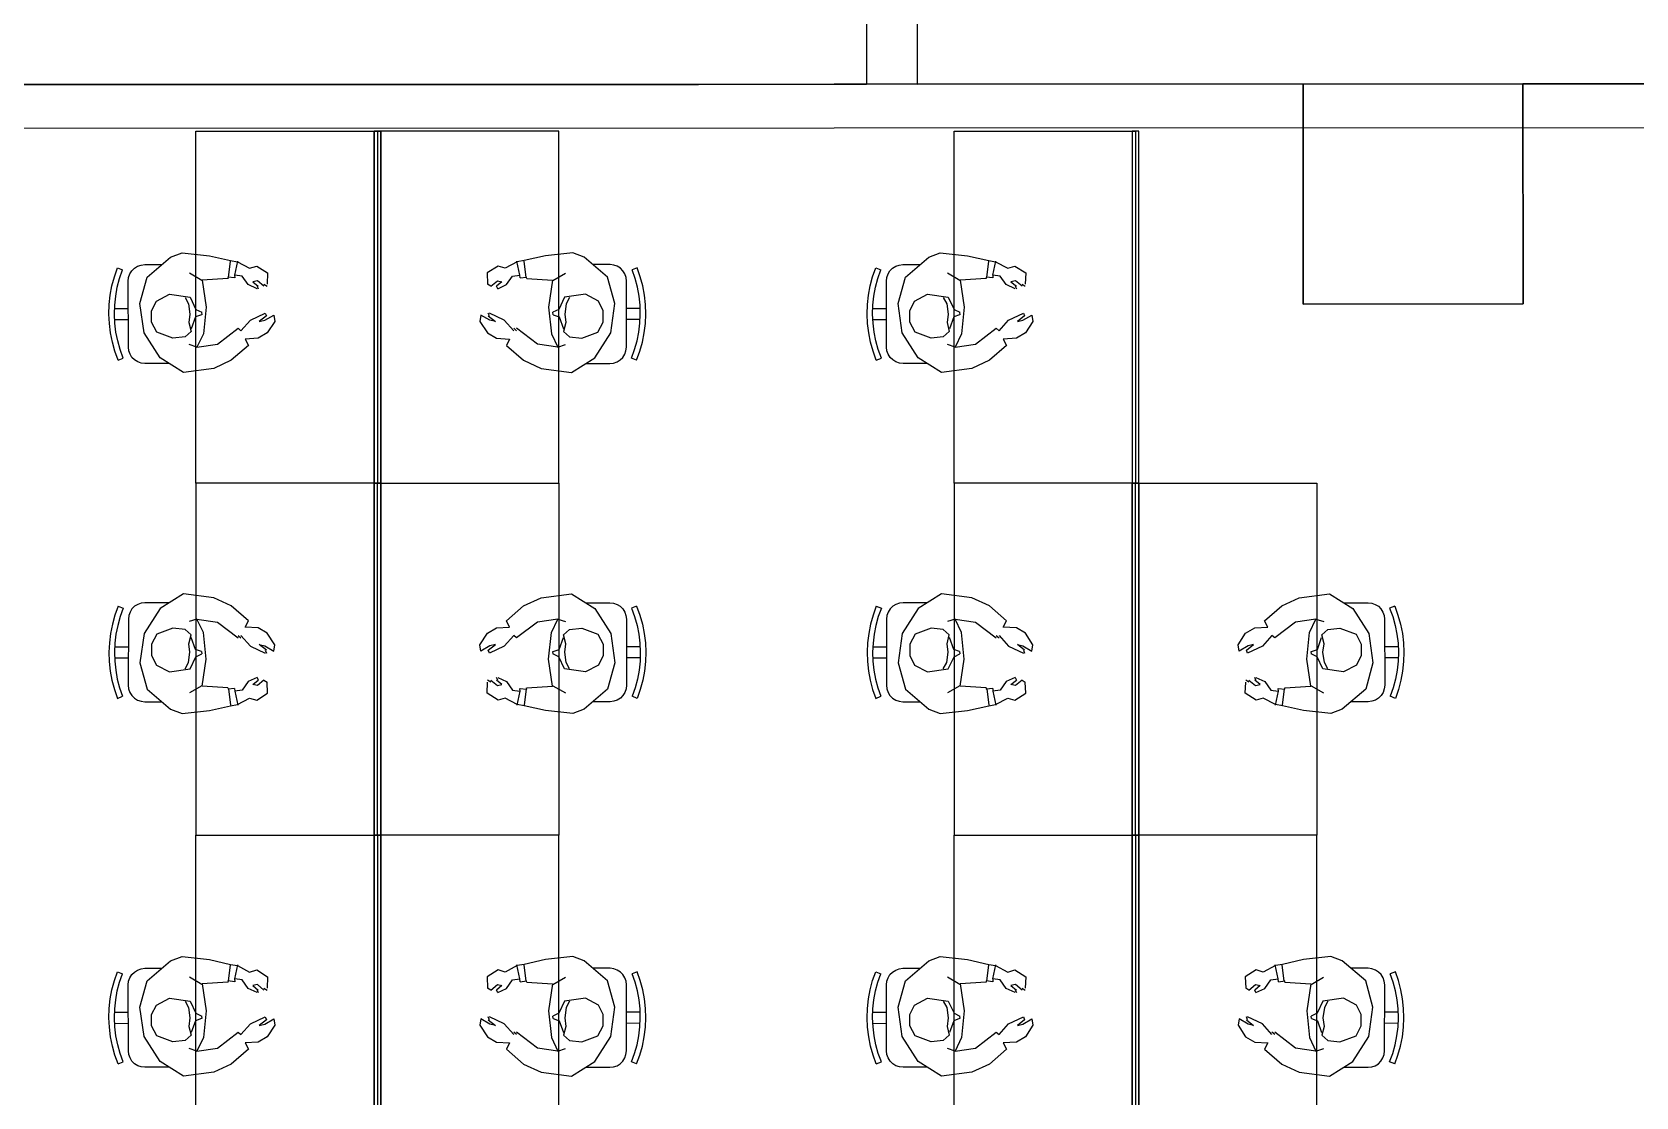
# Model space of a CAD drawing. Extents: x 0 to 23.4, y 0 to 16.5.
# Drawn here: x 2.102 to 4.016, y 11.863 to 13.134 of the extents above; entities that cross this region are included whole.
import ezdxf

# ---------------------------------------------------------------- set-up
doc = ezdxf.new("R2010")
doc.units = 0
doc.layers.get('0').update_dxf_attribs({"linetype": 'CONTINUOUS'})

msp = doc.modelspace()

# ---------------------------------------------------------------- linework, layer by layer
at = {"color": 0}
for points in [[(3.0981, 13.1897), (3.09814, 13.0716)], [(3.15842, 13.1897), (3.15847, 13.0717)], [(18.7535, 3.89535), (18.7494, 13.0786), (0.64551, 13.0708), (0.64947, 3.88758), (8.79889, 3.89106)], [(17.0065, 3.89464), (0.64947, 3.88758), (0.64551, 13.0708), (18.7494, 13.0786), (18.7535, 3.89535), (17.2431, 3.89469)], [(0.90799, 13.0707), (2.89735, 13.0715)], [(3.09814, 13.0716), (2.89735, 13.0715)], [(3.88157, 13.0719), (3.15847, 13.0717)], [(6.59267, 13.0733), (3.88157, 13.0722)], [(18.7013, 3.89535), (18.6972, 13.0263), (0.69781, 13.0186), (0.70171, 3.93983), (8.79883, 3.94336)], [(2.29758, 12.5959), (2.29758, 13.0158)], [(2.29758, 13.0158), (2.51411, 13.0158)], [(2.73062, 13.0158), (2.51411, 13.0158)], [(2.51411, 13.0158), (2.51411, 12.5959)], [(2.51411, 13.0158), (2.51411, 12.5959)], [(2.73062, 12.5959), (2.73062, 13.0158)], [(3.20258, 12.5959), (3.20258, 13.0158)], [(3.20258, 13.0158), (3.41911, 13.0158)], [(3.41911, 13.0158), (3.41911, 12.5959)], [(2.23942, 12.8416), (2.26731, 12.8656)], [(2.26731, 12.8656), (2.28093, 12.8709)], [(2.28093, 12.8709), (2.31364, 12.8673)], [(2.31364, 12.8673), (2.33886, 12.8614)], [(2.71463, 12.8673), (2.6894, 12.8614)], [(2.74729, 12.8709), (2.71463, 12.8673)], [(2.76096, 12.8656), (2.74729, 12.8709)], [(2.78885, 12.8416), (2.76096, 12.8656)], [(3.14438, 12.8416), (3.17231, 12.8656)], [(3.17231, 12.8656), (3.18593, 12.8709)], [(3.18593, 12.8709), (3.21858, 12.8673)], [(3.21858, 12.8673), (3.24388, 12.8614)], [(2.20469, 12.7426), (2.20085, 12.7532), (2.19781, 12.7641), (2.19558, 12.7751), (2.19422, 12.7863), (2.19374, 12.7976), (2.19407, 12.8089), (2.19526, 12.8201), (2.19732, 12.8312), (2.20025, 12.8421), (2.20394, 12.8528)], [(2.21078, 12.7451), (2.20708, 12.7552), (2.20421, 12.7656), (2.2021, 12.7762), (2.20079, 12.7869), (2.20031, 12.7976), (2.20063, 12.8084), (2.20176, 12.8191), (2.20372, 12.8298), (2.20649, 12.8402), (2.21001, 12.8503)], [(2.20394, 12.8528), (2.21001, 12.8503)], [(2.21674, 12.837), (2.21718, 12.8414), (2.21864, 12.8455), (2.22097, 12.8493), (2.22412, 12.8524), (2.22781, 12.8548), (2.23199, 12.8562), (2.23639, 12.8567)], [(2.23639, 12.8567), (2.25694, 12.8568)], [(2.30458, 12.8376), (2.28971, 12.8463)], [(2.33658, 12.8413), (2.33897, 12.8609)], [(2.33886, 12.8614), (2.34711, 12.8601)], [(2.34392, 12.844), (2.3475, 12.8608)], [(2.34711, 12.8601), (2.36165, 12.8523)], [(2.36165, 12.8523), (2.37011, 12.8548)], [(2.37011, 12.8548), (2.38314, 12.8467)], [(2.38314, 12.8467), (2.38249, 12.8333)], [(2.65815, 12.8548), (2.64513, 12.8467)], [(2.64513, 12.8467), (2.64572, 12.8333)], [(2.66661, 12.8523), (2.65815, 12.8548)], [(2.68115, 12.8601), (2.66661, 12.8523)], [(2.68431, 12.844), (2.68072, 12.8608)], [(2.6894, 12.8614), (2.68115, 12.8601)], [(2.69162, 12.8413), (2.68929, 12.8609)], [(2.72368, 12.8376), (2.7385, 12.8463)], [(2.79189, 12.8567), (2.77126, 12.8568)], [(2.81153, 12.837), (2.81104, 12.8414), (2.80957, 12.8455), (2.80724, 12.8493), (2.80414, 12.8524), (2.8004, 12.8548), (2.79628, 12.8562), (2.79189, 12.8567)], [(2.81743, 12.7451), (2.82113, 12.7552), (2.82406, 12.7656), (2.82617, 12.7762), (2.82747, 12.7869), (2.82796, 12.7976), (2.82764, 12.8084), (2.8265, 12.8191), (2.82449, 12.8298), (2.82172, 12.8402), (2.81819, 12.8503)], [(2.82428, 12.8528), (2.81819, 12.8503)], [(2.82351, 12.7426), (2.82736, 12.7532), (2.83046, 12.7641), (2.83263, 12.7751), (2.83399, 12.7863), (2.83453, 12.7976), (2.83415, 12.8089), (2.83296, 12.8202), (2.83089, 12.8312), (2.82801, 12.8421), (2.82428, 12.8528)], [(3.10969, 12.7426), (3.10585, 12.7532), (3.10281, 12.7641), (3.10058, 12.7751), (3.09924, 12.7863), (3.09868, 12.7976), (3.09907, 12.8089), (3.10026, 12.8201), (3.10232, 12.8312), (3.10525, 12.8421), (3.10894, 12.8528)], [(3.11578, 12.7451), (3.11208, 12.7552), (3.10915, 12.7656), (3.10704, 12.7762), (3.10574, 12.7869), (3.10525, 12.7976), (3.10562, 12.8084), (3.10678, 12.8191), (3.10872, 12.8298), (3.11149, 12.8402), (3.11501, 12.8503)], [(3.10894, 12.8528), (3.11501, 12.8503)], [(3.12169, 12.837), (3.12218, 12.8414), (3.12364, 12.8455), (3.12597, 12.8493), (3.12907, 12.8524), (3.13282, 12.8548), (3.13699, 12.8562), (3.14133, 12.8567)], [(3.14133, 12.8567), (3.16194, 12.8568)], [(3.20953, 12.8376), (3.19472, 12.8463)], [(3.2416, 12.8413), (3.24397, 12.8609)], [(3.24388, 12.8614), (3.25211, 12.8601)], [(3.24892, 12.844), (3.2525, 12.8608)], [(3.25211, 12.8601), (3.26665, 12.8523)], [(3.26665, 12.8523), (3.27507, 12.8548)], [(3.27507, 12.8548), (3.28814, 12.8467)], [(3.28814, 12.8467), (3.28749, 12.8333)], [(2.2169, 12.7583), (2.21674, 12.837)], [(2.23068, 12.8104), (2.23942, 12.8416)], [(2.33583, 12.84), (2.30496, 12.8382)], [(2.30496, 12.8382), (2.30974, 12.8058)], [(2.33583, 12.8416), (2.33599, 12.84)], [(2.34364, 12.8408), (2.33599, 12.8416)], [(2.34364, 12.844), (2.34392, 12.8408)], [(2.35271, 12.8428), (2.34392, 12.844)], [(2.35981, 12.8328), (2.35271, 12.8428)], [(2.3705, 12.8278), (2.35981, 12.8328)], [(2.37093, 12.8375), (2.3654, 12.8362)], [(2.3654, 12.8362), (2.3719, 12.8308)], [(2.3705, 12.8308), (2.3719, 12.8278)], [(2.37879, 12.8308), (2.37093, 12.8375)], [(2.37879, 12.8333), (2.38249, 12.8308)], [(2.64942, 12.8308), (2.64572, 12.8333)], [(2.64942, 12.8308), (2.65733, 12.8375)], [(2.66288, 12.8362), (2.65631, 12.8308)], [(2.65776, 12.8278), (2.65631, 12.8308)], [(2.65733, 12.8375), (2.66288, 12.8362)], [(2.65776, 12.8278), (2.66846, 12.8328)], [(2.66846, 12.8328), (2.67557, 12.8428)], [(2.67557, 12.8428), (2.68431, 12.844)], [(2.68463, 12.8408), (2.68431, 12.844)], [(2.68463, 12.8408), (2.69228, 12.8416)], [(2.69239, 12.84), (2.69228, 12.8416)], [(2.69239, 12.84), (2.72331, 12.8382)], [(2.72331, 12.8382), (2.71847, 12.8058)], [(2.79758, 12.8104), (2.78885, 12.8416)], [(2.81136, 12.7583), (2.81153, 12.837)], [(3.12185, 12.7583), (3.12169, 12.837)], [(3.13569, 12.8104), (3.14438, 12.8416)], [(3.24083, 12.84), (3.20996, 12.8382)], [(3.20996, 12.8382), (3.21474, 12.8058)], [(3.24083, 12.8416), (3.241, 12.84)], [(3.24864, 12.8408), (3.241, 12.8416)], [(3.24864, 12.844), (3.24892, 12.8408)], [(3.25771, 12.8428), (3.24892, 12.844)], [(3.26476, 12.8328), (3.25771, 12.8428)], [(3.2755, 12.8278), (3.26476, 12.8328)], [(3.27593, 12.8375), (3.27035, 12.8362)], [(3.27035, 12.8362), (3.27692, 12.8308)], [(3.2755, 12.8308), (3.27692, 12.8278)], [(3.28381, 12.8308), (3.27593, 12.8375)], [(3.28381, 12.8333), (3.28749, 12.8308)], [(2.23557, 12.7754), (2.23068, 12.8104)], [(2.24468, 12.8015), (2.25032, 12.8129)], [(2.25032, 12.8129), (2.26585, 12.8212)], [(2.26585, 12.8212), (2.29064, 12.8177)], [(2.28472, 12.8176), (2.28868, 12.81)], [(2.28868, 12.81), (2.29042, 12.7977)], [(2.29064, 12.8177), (2.29747, 12.803)], [(2.73757, 12.8177), (2.73079, 12.803)], [(2.76243, 12.8212), (2.73757, 12.8177)], [(2.73953, 12.81), (2.73779, 12.7977)], [(2.74354, 12.8176), (2.73953, 12.81)], [(2.77794, 12.8129), (2.76243, 12.8212)], [(2.78358, 12.8015), (2.77794, 12.8129)], [(2.79269, 12.7754), (2.79758, 12.8104)], [(3.14057, 12.7754), (3.13569, 12.8104)], [(3.14962, 12.8015), (3.15533, 12.8129)], [(3.15533, 12.8129), (3.17079, 12.8212)], [(3.17079, 12.8212), (3.19564, 12.8177)], [(3.18967, 12.8176), (3.19368, 12.81)], [(3.19368, 12.81), (3.19542, 12.7977)], [(3.19564, 12.8177), (3.20242, 12.803)], [(2.20025, 12.8042), (2.21679, 12.8043)], [(2.20031, 12.7911), (2.21679, 12.7911)], [(2.24468, 12.788), (2.24468, 12.8015)], [(2.29042, 12.7977), (2.28911, 12.7874)], [(2.2971, 12.7943), (2.29199, 12.7801)], [(2.3041, 12.7969), (2.2971, 12.7943)], [(2.29747, 12.803), (2.30447, 12.7998)], [(2.3041, 12.7998), (2.30447, 12.7969)], [(2.30974, 12.8058), (2.30643, 12.7742)], [(2.35129, 12.7777), (2.36268, 12.7904)], [(2.36268, 12.7904), (2.38037, 12.7988)], [(2.38167, 12.7954), (2.3731, 12.7886)], [(2.3731, 12.7886), (2.37972, 12.7902)], [(2.37972, 12.7902), (2.39051, 12.7963)], [(2.38037, 12.7988), (2.38167, 12.7954)], [(2.39171, 12.7888), (2.38271, 12.7751)], [(2.39051, 12.7963), (2.39171, 12.7888)], [(2.63775, 12.7963), (2.63656, 12.7888)], [(2.63656, 12.7888), (2.64551, 12.7751)], [(2.64854, 12.7902), (2.63775, 12.7963)], [(2.64785, 12.7954), (2.64654, 12.7988)], [(2.64654, 12.7954), (2.65511, 12.7886)], [(2.66558, 12.7904), (2.64785, 12.7988)], [(2.65511, 12.7886), (2.64854, 12.7902)], [(2.67697, 12.7777), (2.66558, 12.7904)], [(2.71847, 12.8058), (2.72179, 12.7742)], [(2.73079, 12.803), (2.72374, 12.7998)], [(2.72412, 12.7969), (2.72374, 12.7998)], [(2.72412, 12.7969), (2.73118, 12.7943)], [(2.73118, 12.7943), (2.73628, 12.7801)], [(2.73779, 12.7977), (2.7391, 12.7874)], [(2.78353, 12.788), (2.78358, 12.8015)], [(2.82796, 12.7911), (2.81142, 12.7911)], [(2.82796, 12.8042), (2.81147, 12.8043)], [(3.10525, 12.8042), (3.12181, 12.8043)], [(3.10531, 12.7911), (3.12181, 12.7911)], [(3.14968, 12.788), (3.14962, 12.8015)], [(3.19542, 12.7977), (3.19413, 12.7874)], [(3.2021, 12.7943), (3.197, 12.7801)], [(3.2091, 12.7969), (3.2021, 12.7943)], [(3.20242, 12.803), (3.20947, 12.7998)], [(3.2091, 12.7998), (3.20947, 12.7969)], [(3.21474, 12.8058), (3.21143, 12.7742)], [(3.25624, 12.7777), (3.26764, 12.7904)], [(3.26764, 12.7904), (3.28537, 12.7988)], [(3.28668, 12.7954), (3.2781, 12.7886)], [(3.2781, 12.7886), (3.28472, 12.7902)], [(3.28472, 12.7902), (3.29546, 12.7963)], [(3.28537, 12.7988), (3.28668, 12.7954)], [(3.29671, 12.7888), (3.28771, 12.7751)], [(3.29546, 12.7963), (3.29671, 12.7888)], [(2.25467, 12.7455), (2.23557, 12.7754)], [(2.25092, 12.7762), (2.24468, 12.788)], [(2.27007, 12.7689), (2.25092, 12.7762)], [(2.28461, 12.7706), (2.27007, 12.7689)], [(2.29183, 12.777), (2.28461, 12.7706)], [(2.28911, 12.7874), (2.29183, 12.777)], [(2.30643, 12.7742), (2.29872, 12.7581)], [(2.32314, 12.7617), (2.34793, 12.7807)], [(2.34793, 12.7807), (2.35129, 12.7777)], [(2.38271, 12.7751), (2.3719, 12.7687)], [(2.64551, 12.7751), (2.65631, 12.7687)], [(2.68028, 12.7777), (2.67697, 12.7807)], [(2.70514, 12.7617), (2.68028, 12.7807)], [(2.72179, 12.7742), (2.72949, 12.7581)], [(2.7391, 12.7874), (2.73643, 12.777)], [(2.73643, 12.777), (2.74365, 12.7706)], [(2.74365, 12.7706), (2.75819, 12.7689)], [(2.75819, 12.7689), (2.77735, 12.7762)], [(2.7736, 12.7455), (2.79269, 12.7754)], [(2.77735, 12.7762), (2.78353, 12.788)], [(3.15961, 12.7455), (3.14057, 12.7754)], [(3.15593, 12.7762), (3.14968, 12.788)], [(3.17507, 12.7689), (3.15593, 12.7762)], [(3.18961, 12.7706), (3.17507, 12.7689)], [(3.19678, 12.777), (3.18961, 12.7706)], [(3.19413, 12.7874), (3.19678, 12.777)], [(3.21143, 12.7742), (3.20372, 12.7581)], [(3.22814, 12.7617), (3.25293, 12.7807)], [(3.25293, 12.7807), (3.25624, 12.7777)], [(3.28771, 12.7751), (3.27692, 12.7687)], [(2.2366, 12.7386), (2.23221, 12.7391), (2.22808, 12.7406), (2.22433, 12.7429), (2.22119, 12.746), (2.21886, 12.7497), (2.21739, 12.7538), (2.2169, 12.7583)], [(2.29872, 12.7581), (2.2895, 12.7612)], [(2.29872, 12.7581), (2.32314, 12.7617)], [(2.36014, 12.7601), (2.33963, 12.7425)], [(2.3719, 12.7687), (2.35622, 12.7677)], [(2.35622, 12.7677), (2.36014, 12.7601)], [(2.65631, 12.7687), (2.67199, 12.7677)], [(2.67199, 12.7677), (2.66812, 12.7601)], [(2.66812, 12.7601), (2.68864, 12.7425)], [(2.72949, 12.7581), (2.70514, 12.7617)], [(2.72949, 12.7581), (2.73872, 12.7612)], [(2.79161, 12.7386), (2.79601, 12.7391), (2.80018, 12.7406), (2.80393, 12.7429), (2.80701, 12.746), (2.8094, 12.7497), (2.81087, 12.7538), (2.81136, 12.7583)], [(3.1416, 12.7386), (3.13721, 12.7391), (3.13303, 12.7406), (3.12935, 12.7429), (3.12619, 12.746), (3.12386, 12.7497), (3.1224, 12.7538), (3.12185, 12.7583)], [(3.20372, 12.7581), (3.1945, 12.7612)], [(3.20372, 12.7581), (3.22814, 12.7617)], [(3.26508, 12.7601), (3.24463, 12.7425)], [(3.27692, 12.7687), (3.26124, 12.7677)], [(3.26124, 12.7677), (3.26508, 12.7601)], [(2.20469, 12.7426), (2.21078, 12.7451)], [(2.26557, 12.7387), (2.2366, 12.7386)], [(2.28256, 12.7281), (2.25467, 12.7455)], [(2.31874, 12.7328), (2.28256, 12.7281)], [(2.33963, 12.7425), (2.31874, 12.7328)], [(2.68864, 12.7425), (2.70947, 12.7328)], [(2.70947, 12.7328), (2.74567, 12.7281)], [(2.74567, 12.7281), (2.7736, 12.7455)], [(2.76264, 12.7387), (2.79161, 12.7386)], [(2.82351, 12.7426), (2.81743, 12.7451)], [(3.10969, 12.7426), (3.11578, 12.7451)], [(3.17057, 12.7387), (3.1416, 12.7386)], [(3.18756, 12.7281), (3.15961, 12.7455)], [(3.22374, 12.7328), (3.18756, 12.7281)], [(3.24463, 12.7425), (3.22374, 12.7328)], [(2.29758, 12.5959), (2.29758, 12.1759)], [(2.51411, 12.5959), (2.29758, 12.5959)], [(2.51411, 12.5959), (2.29758, 12.5959)], [(2.51019, 12.5959), (2.51411, 12.5959)], [(2.51019, 12.5959), (2.51411, 12.5959)], [(2.51411, 12.1759), (2.51411, 12.5959)], [(2.51411, 12.5959), (2.73062, 12.5959)], [(2.51807, 12.5959), (2.51411, 12.5959)], [(2.51411, 12.1759), (2.51411, 12.5959)], [(2.51411, 12.5959), (2.73062, 12.5959)], [(2.51807, 12.5959), (2.51411, 12.5959)], [(2.73062, 12.5959), (2.73062, 12.1759)], [(3.20258, 12.5959), (3.20258, 12.1759)], [(3.41911, 12.5959), (3.20258, 12.5959)], [(3.41911, 12.5959), (3.20258, 12.5959)], [(3.41521, 12.5959), (3.41911, 12.5959)], [(3.41521, 12.5959), (3.41911, 12.5959)], [(3.41911, 12.1759), (3.41911, 12.5959)], [(3.41911, 12.5959), (3.63564, 12.5959)], [(3.42307, 12.5959), (3.41911, 12.5959)], [(3.41911, 12.1759), (3.41911, 12.5959)], [(3.63564, 12.5959), (3.63564, 12.1759)], [(2.28256, 12.4637), (2.25467, 12.4463)], [(2.31874, 12.459), (2.28256, 12.4637)], [(2.70947, 12.459), (2.74567, 12.4637)], [(2.74567, 12.4637), (2.7736, 12.4463)], [(3.18756, 12.4637), (3.15961, 12.4463)], [(3.22374, 12.459), (3.18756, 12.4637)], [(3.61447, 12.459), (3.65067, 12.4637)], [(3.65067, 12.4637), (3.6786, 12.4463)], [(2.20469, 12.4492), (2.20085, 12.4385), (2.19781, 12.4277), (2.19558, 12.4166), (2.19422, 12.4054), (2.19374, 12.3942), (2.19407, 12.3829), (2.19526, 12.3716), (2.19732, 12.3606), (2.20025, 12.3497), (2.20394, 12.339)], [(2.21078, 12.4467), (2.20708, 12.4366), (2.20421, 12.4262), (2.2021, 12.4156), (2.20079, 12.4049), (2.20031, 12.3942), (2.20063, 12.3834), (2.20176, 12.3727), (2.20372, 12.362), (2.20649, 12.3516), (2.21001, 12.3415)], [(2.20469, 12.4492), (2.21078, 12.4467)], [(2.2366, 12.4532), (2.23221, 12.4527), (2.22808, 12.4512), (2.22433, 12.4489), (2.22119, 12.4458), (2.21886, 12.4421), (2.21739, 12.4379), (2.2169, 12.4335)], [(2.25467, 12.4463), (2.23557, 12.4163)], [(2.26557, 12.4531), (2.2366, 12.4532)], [(2.33963, 12.4493), (2.31874, 12.459)], [(2.36014, 12.4316), (2.33963, 12.4493)], [(2.66812, 12.4316), (2.68864, 12.4493)], [(2.68864, 12.4493), (2.70947, 12.459)], [(2.76264, 12.4531), (2.79161, 12.4532)], [(2.7736, 12.4463), (2.79269, 12.4163)], [(2.79161, 12.4532), (2.79601, 12.4527), (2.80018, 12.4512), (2.80393, 12.4489), (2.80701, 12.4458), (2.8094, 12.4421), (2.81087, 12.4379), (2.81136, 12.4335)], [(2.82351, 12.4492), (2.81743, 12.4467)], [(2.81743, 12.4467), (2.82113, 12.4366), (2.82406, 12.4262), (2.82617, 12.4156), (2.82747, 12.4049), (2.82796, 12.3942), (2.82764, 12.3834), (2.8265, 12.3727), (2.82449, 12.362), (2.82172, 12.3516), (2.81819, 12.3415)], [(2.82351, 12.4492), (2.82736, 12.4385), (2.83046, 12.4277), (2.83263, 12.4166), (2.83399, 12.4054), (2.83453, 12.3942), (2.83415, 12.3829), (2.83296, 12.3716), (2.83089, 12.3606), (2.82801, 12.3497), (2.82428, 12.339)], [(3.10969, 12.4492), (3.10585, 12.4385), (3.10281, 12.4277), (3.10058, 12.4166), (3.09924, 12.4054), (3.09868, 12.3942), (3.09907, 12.3829), (3.10026, 12.3716), (3.10232, 12.3606), (3.10525, 12.3497), (3.10894, 12.339)], [(3.11578, 12.4467), (3.11208, 12.4366), (3.10915, 12.4262), (3.10704, 12.4156), (3.10574, 12.4049), (3.10525, 12.3942), (3.10562, 12.3834), (3.10678, 12.3727), (3.10872, 12.362), (3.11149, 12.3516), (3.11501, 12.3415)], [(3.10969, 12.4492), (3.11578, 12.4467)], [(3.1416, 12.4532), (3.13721, 12.4527), (3.13303, 12.4512), (3.12935, 12.4489), (3.12619, 12.4458), (3.12386, 12.4421), (3.1224, 12.4379), (3.12185, 12.4335)], [(3.15961, 12.4463), (3.14057, 12.4163)], [(3.17057, 12.4531), (3.1416, 12.4532)], [(3.24463, 12.4493), (3.22374, 12.459)], [(3.26508, 12.4316), (3.24463, 12.4493)], [(3.57314, 12.4316), (3.59364, 12.4493)], [(3.59364, 12.4493), (3.61447, 12.459)], [(3.66764, 12.4531), (3.69661, 12.4532)], [(3.6786, 12.4463), (3.69764, 12.4163)], [(3.69661, 12.4532), (3.70101, 12.4527), (3.70518, 12.4512), (3.70893, 12.4489), (3.71203, 12.4458), (3.71442, 12.4421), (3.71588, 12.4379), (3.71636, 12.4335)], [(3.72851, 12.4492), (3.72244, 12.4467)], [(3.72244, 12.4467), (3.72613, 12.4366), (3.72906, 12.4262), (3.73118, 12.4156), (3.73247, 12.4049), (3.73296, 12.3942), (3.73264, 12.3834), (3.73144, 12.3727), (3.72949, 12.362), (3.72672, 12.3516), (3.72319, 12.3415)], [(3.72851, 12.4492), (3.73236, 12.4385), (3.7354, 12.4277), (3.73763, 12.4166), (3.73899, 12.4054), (3.73953, 12.3942), (3.73915, 12.3829), (3.73796, 12.3716), (3.73589, 12.3606), (3.73301, 12.3497), (3.72928, 12.339)], [(2.2169, 12.4335), (2.21674, 12.3548)], [(2.29872, 12.4337), (2.2895, 12.4306)], [(2.29872, 12.4337), (2.32314, 12.4301)], [(2.30643, 12.4175), (2.29872, 12.4337)], [(2.32314, 12.4301), (2.34793, 12.4111)], [(2.35622, 12.424), (2.36014, 12.4316)], [(2.67199, 12.424), (2.66812, 12.4316)], [(2.70514, 12.4301), (2.68028, 12.4111)], [(2.72949, 12.4337), (2.70514, 12.4301)], [(2.72179, 12.4175), (2.72949, 12.4337)], [(2.72949, 12.4337), (2.73872, 12.4306)], [(2.81136, 12.4335), (2.81153, 12.3548)], [(3.12185, 12.4335), (3.12169, 12.3548)], [(3.20372, 12.4337), (3.1945, 12.4306)], [(3.20372, 12.4337), (3.22814, 12.4301)], [(3.21143, 12.4175), (3.20372, 12.4337)], [(3.22814, 12.4301), (3.25293, 12.4111)], [(3.26124, 12.424), (3.26508, 12.4316)], [(3.57699, 12.424), (3.57314, 12.4316)], [(3.61008, 12.4301), (3.58529, 12.4111)], [(3.6345, 12.4337), (3.61008, 12.4301)], [(3.62679, 12.4175), (3.6345, 12.4337)], [(3.6345, 12.4337), (3.64372, 12.4306)], [(3.71636, 12.4335), (3.71653, 12.3548)], [(2.23557, 12.4163), (2.23068, 12.3813)], [(2.25092, 12.4156), (2.24468, 12.4037)], [(2.27007, 12.4228), (2.25092, 12.4156)], [(2.28461, 12.4212), (2.27007, 12.4228)], [(2.29183, 12.4148), (2.28461, 12.4212)], [(2.28911, 12.4043), (2.29183, 12.4148)], [(2.2971, 12.3975), (2.29199, 12.4117)], [(2.30974, 12.3859), (2.30643, 12.4175)], [(2.34793, 12.4141), (2.35129, 12.4111)], [(2.35129, 12.4141), (2.36268, 12.4013)], [(2.3719, 12.4231), (2.35622, 12.424)], [(2.38271, 12.4167), (2.3719, 12.4231)], [(2.39171, 12.4029), (2.38271, 12.4167)], [(2.63656, 12.4029), (2.64551, 12.4167)], [(2.64551, 12.4167), (2.65631, 12.4231)], [(2.65631, 12.4231), (2.67199, 12.424)], [(2.67697, 12.4141), (2.66558, 12.4013)], [(2.68028, 12.4111), (2.67697, 12.4141)], [(2.71847, 12.3859), (2.72179, 12.4175)], [(2.73118, 12.3975), (2.73628, 12.4117)], [(2.73643, 12.4148), (2.74365, 12.4212)], [(2.7391, 12.4043), (2.73643, 12.4148)], [(2.74365, 12.4212), (2.75819, 12.4228)], [(2.75819, 12.4228), (2.77735, 12.4156)], [(2.77735, 12.4156), (2.78353, 12.4037)], [(2.79269, 12.4163), (2.79758, 12.3813)], [(3.14057, 12.4163), (3.13569, 12.3813)], [(3.15593, 12.4156), (3.14968, 12.4037)], [(3.17507, 12.4228), (3.15593, 12.4156)], [(3.18961, 12.4212), (3.17507, 12.4228)], [(3.19678, 12.4148), (3.18961, 12.4212)], [(3.19413, 12.4043), (3.19678, 12.4148)], [(3.2021, 12.3975), (3.197, 12.4117)], [(3.21474, 12.3859), (3.21143, 12.4175)], [(3.25293, 12.4141), (3.25624, 12.4111)], [(3.25624, 12.4141), (3.26764, 12.4013)], [(3.27692, 12.4231), (3.26124, 12.424)], [(3.28771, 12.4167), (3.27692, 12.4231)], [(3.29671, 12.4029), (3.28771, 12.4167)], [(3.54156, 12.4029), (3.55051, 12.4167)], [(3.55051, 12.4167), (3.56131, 12.4231)], [(3.56131, 12.4231), (3.57699, 12.424)], [(3.58197, 12.4141), (3.57058, 12.4013)], [(3.58529, 12.4111), (3.58197, 12.4141)], [(3.62349, 12.3859), (3.62679, 12.4175)], [(3.63612, 12.3975), (3.64122, 12.4117)], [(3.64144, 12.4148), (3.6486, 12.4212)], [(3.6441, 12.4043), (3.64144, 12.4148)], [(3.6486, 12.4212), (3.66314, 12.4228)], [(3.66314, 12.4228), (3.68229, 12.4156)], [(3.68229, 12.4156), (3.68853, 12.4037)], [(3.69764, 12.4163), (3.70253, 12.3813)], [(2.20025, 12.3876), (2.21679, 12.3875)], [(2.20031, 12.4007), (2.21679, 12.4007)], [(2.24468, 12.4037), (2.24468, 12.3903)], [(2.24468, 12.3903), (2.25032, 12.3788)], [(2.28868, 12.3818), (2.29042, 12.3941)], [(2.29042, 12.3941), (2.28911, 12.4043)], [(2.29064, 12.3741), (2.29747, 12.3888)], [(2.3041, 12.3948), (2.2971, 12.3975)], [(2.29747, 12.3888), (2.30447, 12.392)], [(2.3041, 12.3948), (2.30447, 12.392)], [(2.36268, 12.4013), (2.38037, 12.393)], [(2.3731, 12.4032), (2.37972, 12.4016)], [(2.38167, 12.3964), (2.3731, 12.4032)], [(2.37972, 12.4016), (2.39051, 12.3955)], [(2.38037, 12.3964), (2.38167, 12.393)], [(2.39051, 12.3955), (2.39171, 12.4029)], [(2.63775, 12.3955), (2.63656, 12.4029)], [(2.64854, 12.4016), (2.63775, 12.3955)], [(2.64654, 12.3964), (2.65511, 12.4032)], [(2.64785, 12.393), (2.64654, 12.3964)], [(2.66558, 12.4013), (2.64785, 12.393)], [(2.65511, 12.4032), (2.64854, 12.4016)], [(2.72412, 12.392), (2.72374, 12.3948)], [(2.73079, 12.3888), (2.72374, 12.392)], [(2.72412, 12.3948), (2.73118, 12.3975)], [(2.73757, 12.3741), (2.73079, 12.3888)], [(2.73779, 12.3941), (2.7391, 12.4043)], [(2.73953, 12.3818), (2.73779, 12.3941)], [(2.78358, 12.3903), (2.77794, 12.3788)], [(2.78353, 12.4037), (2.78358, 12.3903)], [(2.82796, 12.4007), (2.81142, 12.4007)], [(2.82796, 12.3876), (2.81147, 12.3875)], [(3.10525, 12.3876), (3.12181, 12.3875)], [(3.10531, 12.4007), (3.12181, 12.4007)], [(3.14968, 12.4037), (3.14962, 12.3903)], [(3.14962, 12.3903), (3.15533, 12.3788)], [(3.19368, 12.3818), (3.19542, 12.3941)], [(3.19542, 12.3941), (3.19413, 12.4043)], [(3.19564, 12.3741), (3.20242, 12.3888)], [(3.2091, 12.3948), (3.2021, 12.3975)], [(3.20242, 12.3888), (3.20947, 12.392)], [(3.2091, 12.3948), (3.20947, 12.392)], [(3.26764, 12.4013), (3.28537, 12.393)], [(3.2781, 12.4032), (3.28472, 12.4016)], [(3.28668, 12.3964), (3.2781, 12.4032)], [(3.28472, 12.4016), (3.29546, 12.3955)], [(3.28537, 12.3964), (3.28668, 12.393)], [(3.29546, 12.3955), (3.29671, 12.4029)], [(3.54275, 12.3955), (3.54156, 12.4029)], [(3.5535, 12.4016), (3.54275, 12.3955)], [(3.55154, 12.3964), (3.56011, 12.4032)], [(3.55285, 12.393), (3.55154, 12.3964)], [(3.57058, 12.4013), (3.55285, 12.393)], [(3.56011, 12.4032), (3.5535, 12.4016)], [(3.62912, 12.392), (3.62875, 12.3948)], [(3.63579, 12.3888), (3.62875, 12.392)], [(3.62912, 12.3948), (3.63612, 12.3975)], [(3.64258, 12.3741), (3.63579, 12.3888)], [(3.64279, 12.3941), (3.6441, 12.4043)], [(3.64453, 12.3818), (3.64279, 12.3941)], [(3.68858, 12.3903), (3.68289, 12.3788)], [(3.68853, 12.4037), (3.68858, 12.3903)], [(3.73292, 12.4007), (3.71642, 12.4007)], [(3.73296, 12.3876), (3.71647, 12.3875)], [(2.23068, 12.3813), (2.23942, 12.3501)], [(2.25032, 12.3788), (2.26585, 12.3706)], [(2.26585, 12.3706), (2.29064, 12.3741)], [(2.28472, 12.3742), (2.28868, 12.3818)], [(2.30496, 12.3536), (2.30974, 12.3859)], [(2.72331, 12.3536), (2.71847, 12.3859)], [(2.76243, 12.3706), (2.73757, 12.3741)], [(2.74354, 12.3742), (2.73953, 12.3818)], [(2.77794, 12.3788), (2.76243, 12.3706)], [(2.79758, 12.3813), (2.78885, 12.3501)], [(3.13569, 12.3813), (3.14438, 12.3501)], [(3.15533, 12.3788), (3.17079, 12.3706)], [(3.17079, 12.3706), (3.19564, 12.3741)], [(3.18967, 12.3742), (3.19368, 12.3818)], [(3.20996, 12.3536), (3.21474, 12.3859)], [(3.62831, 12.3536), (3.62349, 12.3859)], [(3.66743, 12.3706), (3.64258, 12.3741)], [(3.64854, 12.3742), (3.64453, 12.3818)], [(3.68289, 12.3788), (3.66743, 12.3706)], [(3.70253, 12.3813), (3.69385, 12.3501)], [(2.21674, 12.3548), (2.21718, 12.3504), (2.21864, 12.3462), (2.22097, 12.3425), (2.22412, 12.3394), (2.22781, 12.337), (2.23199, 12.3356), (2.23639, 12.3351)], [(2.23942, 12.3501), (2.26731, 12.3262)], [(2.30458, 12.3542), (2.28971, 12.3455)], [(2.33583, 12.3518), (2.30496, 12.3536)], [(2.33583, 12.3518), (2.33599, 12.3502)], [(2.34364, 12.351), (2.33599, 12.3502)], [(2.33658, 12.3505), (2.33897, 12.3308)], [(2.34364, 12.351), (2.34392, 12.3478)], [(2.35271, 12.3489), (2.34392, 12.3478)], [(2.35981, 12.359), (2.35271, 12.3489)], [(2.3705, 12.3639), (2.35981, 12.359)], [(2.3654, 12.3556), (2.3719, 12.3609)], [(2.37093, 12.3543), (2.3654, 12.3556)], [(2.3705, 12.3639), (2.3719, 12.3609)], [(2.37879, 12.3609), (2.37093, 12.3543)], [(2.37879, 12.3609), (2.38249, 12.3585)], [(2.38314, 12.3451), (2.38249, 12.3585)], [(2.64513, 12.3451), (2.64572, 12.3585)], [(2.64942, 12.3585), (2.64572, 12.3609)], [(2.64942, 12.3609), (2.65733, 12.3543)], [(2.65776, 12.3609), (2.65631, 12.3639)], [(2.66288, 12.3556), (2.65631, 12.3609)], [(2.65733, 12.3543), (2.66288, 12.3556)], [(2.65776, 12.3639), (2.66846, 12.359)], [(2.66846, 12.359), (2.67557, 12.3489)], [(2.67557, 12.3489), (2.68431, 12.3478)], [(2.68463, 12.3478), (2.68431, 12.351)], [(2.68463, 12.351), (2.69228, 12.3502)], [(2.69162, 12.3505), (2.68929, 12.3308)], [(2.69239, 12.3502), (2.69228, 12.3518)], [(2.69239, 12.3518), (2.72331, 12.3536)], [(2.72368, 12.3542), (2.7385, 12.3455)], [(2.78885, 12.3501), (2.76096, 12.3262)], [(2.81153, 12.3548), (2.81104, 12.3504), (2.80957, 12.3462), (2.80724, 12.3425), (2.80414, 12.3394), (2.8004, 12.337), (2.79628, 12.3356), (2.79189, 12.3351)], [(3.12169, 12.3548), (3.12218, 12.3504), (3.12364, 12.3462), (3.12597, 12.3425), (3.12907, 12.3394), (3.13282, 12.337), (3.13699, 12.3356), (3.14133, 12.3351)], [(3.14438, 12.3501), (3.17231, 12.3262)], [(3.20953, 12.3542), (3.19472, 12.3455)], [(3.24083, 12.3518), (3.20996, 12.3536)], [(3.24083, 12.3518), (3.241, 12.3502)], [(3.24864, 12.351), (3.241, 12.3502)], [(3.2416, 12.3505), (3.24397, 12.3308)], [(3.24864, 12.351), (3.24892, 12.3478)], [(3.25771, 12.3489), (3.24892, 12.3478)], [(3.26476, 12.359), (3.25771, 12.3489)], [(3.2755, 12.3639), (3.26476, 12.359)], [(3.27035, 12.3556), (3.27692, 12.3609)], [(3.27593, 12.3543), (3.27035, 12.3556)], [(3.2755, 12.3639), (3.27692, 12.3609)], [(3.28381, 12.3609), (3.27593, 12.3543)], [(3.28381, 12.3609), (3.28749, 12.3585)], [(3.28814, 12.3451), (3.28749, 12.3585)], [(3.55012, 12.3451), (3.55072, 12.3585)], [(3.55442, 12.3585), (3.55072, 12.3609)], [(3.55442, 12.3609), (3.56233, 12.3543)], [(3.56272, 12.3609), (3.56131, 12.3639)], [(3.56787, 12.3556), (3.56131, 12.3609)], [(3.56233, 12.3543), (3.56787, 12.3556)], [(3.56272, 12.3639), (3.57346, 12.359)], [(3.57346, 12.359), (3.58051, 12.3489)], [(3.58051, 12.3489), (3.58931, 12.3478)], [(3.58963, 12.3478), (3.58931, 12.351)], [(3.58963, 12.351), (3.59722, 12.3502)], [(3.59663, 12.3505), (3.59424, 12.3308)], [(3.59739, 12.3502), (3.59722, 12.3518)], [(3.59739, 12.3518), (3.62831, 12.3536)], [(3.62869, 12.3542), (3.6435, 12.3455)], [(3.69385, 12.3501), (3.6659, 12.3262)], [(3.71653, 12.3548), (3.71604, 12.3504), (3.71457, 12.3462), (3.71224, 12.3425), (3.70915, 12.3394), (3.7054, 12.337), (3.70122, 12.3356), (3.69689, 12.3351)], [(2.20394, 12.339), (2.21001, 12.3415)], [(2.23639, 12.3351), (2.25694, 12.335)], [(2.31364, 12.3245), (2.33886, 12.3303)], [(2.33886, 12.3303), (2.34711, 12.3317)], [(2.34392, 12.3478), (2.3475, 12.331)], [(2.34711, 12.3317), (2.36165, 12.3394)], [(2.36165, 12.3394), (2.37011, 12.337)], [(2.37011, 12.337), (2.38314, 12.3451)], [(2.65815, 12.337), (2.64513, 12.3451)], [(2.66661, 12.3394), (2.65815, 12.337)], [(2.68115, 12.3317), (2.66661, 12.3394)], [(2.68431, 12.3478), (2.68072, 12.331)], [(2.6894, 12.3303), (2.68115, 12.3317)], [(2.71463, 12.3245), (2.6894, 12.3303)], [(2.79189, 12.3351), (2.77126, 12.335)], [(2.82428, 12.339), (2.81819, 12.3415)], [(3.10894, 12.339), (3.11501, 12.3415)], [(3.14133, 12.3351), (3.16194, 12.335)], [(3.21858, 12.3245), (3.24388, 12.3303)], [(3.24388, 12.3303), (3.25211, 12.3317)], [(3.24892, 12.3478), (3.2525, 12.331)], [(3.25211, 12.3317), (3.26665, 12.3394)], [(3.26665, 12.3394), (3.27507, 12.337)], [(3.27507, 12.337), (3.28814, 12.3451)], [(3.56315, 12.337), (3.55012, 12.3451)], [(3.57156, 12.3394), (3.56315, 12.337)], [(3.5861, 12.3317), (3.57156, 12.3394)], [(3.58931, 12.3478), (3.58572, 12.331)], [(3.5944, 12.3303), (3.5861, 12.3317)], [(3.61963, 12.3245), (3.5944, 12.3303)], [(3.69689, 12.3351), (3.67626, 12.335)], [(3.72928, 12.339), (3.72319, 12.3415)], [(2.26731, 12.3262), (2.28093, 12.3209)], [(2.28093, 12.3209), (2.31364, 12.3245)], [(2.74729, 12.3209), (2.71463, 12.3245)], [(2.76096, 12.3262), (2.74729, 12.3209)], [(3.17231, 12.3262), (3.18593, 12.3209)], [(3.18593, 12.3209), (3.21858, 12.3245)], [(3.65229, 12.3209), (3.61963, 12.3245)], [(3.6659, 12.3262), (3.65229, 12.3209)], [(2.29758, 11.756), (2.29758, 12.1759)], [(2.29758, 12.1759), (2.51411, 12.1759)], [(2.29758, 12.1759), (2.51411, 12.1759)], [(2.73062, 12.1759), (2.51411, 12.1759)], [(2.51411, 12.1759), (2.51411, 11.756)], [(2.73062, 12.1759), (2.51411, 12.1759)], [(2.51411, 12.1759), (2.51411, 11.756)], [(2.73062, 11.756), (2.73062, 12.1759)], [(3.20258, 11.756), (3.20258, 12.1759)], [(3.20258, 12.1759), (3.41911, 12.1759)], [(3.20258, 12.1759), (3.41911, 12.1759)], [(3.63564, 12.1759), (3.41911, 12.1759)], [(3.41911, 12.1759), (3.41911, 11.756)], [(3.63564, 12.1759), (3.41911, 12.1759)], [(3.41911, 12.1759), (3.41911, 11.756)], [(3.63564, 11.756), (3.63564, 12.1759)], [(2.23942, 12.0018), (2.26731, 12.0258)], [(2.26731, 12.0258), (2.28093, 12.031)], [(2.28093, 12.031), (2.31364, 12.0275)], [(2.31364, 12.0275), (2.33886, 12.0216)], [(2.71463, 12.0275), (2.6894, 12.0216)], [(2.74729, 12.031), (2.71463, 12.0275)], [(2.76096, 12.0258), (2.74729, 12.031)], [(2.78885, 12.0018), (2.76096, 12.0258)], [(3.14438, 12.0018), (3.17231, 12.0258)], [(3.17231, 12.0258), (3.18593, 12.031)], [(3.18593, 12.031), (3.21858, 12.0275)], [(3.21858, 12.0275), (3.24388, 12.0216)], [(3.61963, 12.0275), (3.5944, 12.0216)], [(3.65229, 12.031), (3.61963, 12.0275)], [(3.6659, 12.0258), (3.65229, 12.031)], [(3.69385, 12.0018), (3.6659, 12.0258)], [(2.20469, 11.9028), (2.20085, 11.9134), (2.19781, 11.9242), (2.19558, 11.9353), (2.19422, 11.9465), (2.19374, 11.9578), (2.19407, 11.9691), (2.19526, 11.9803), (2.19732, 11.9914), (2.20025, 12.0023), (2.20394, 12.0129)], [(2.21078, 11.9052), (2.20708, 11.9154), (2.20421, 11.9257), (2.2021, 11.9363), (2.20079, 11.947), (2.20031, 11.9578), (2.20063, 11.9686), (2.20176, 11.9793), (2.20372, 11.9899), (2.20649, 12.0003), (2.21001, 12.0105)], [(2.20394, 12.0129), (2.21001, 12.0105)], [(2.21674, 11.9971), (2.21718, 12.0015), (2.21864, 12.0057), (2.22097, 12.0094), (2.22412, 12.0125), (2.22781, 12.0149), (2.23199, 12.0163), (2.23639, 12.0169)], [(2.23639, 12.0169), (2.25694, 12.0169)], [(2.30458, 11.9977), (2.28971, 12.0065)], [(2.33658, 12.0014), (2.33897, 12.0211)], [(2.33886, 12.0216), (2.34711, 12.0203)], [(2.34364, 12.0042), (2.34392, 12.0009)], [(2.34392, 12.0042), (2.3475, 12.0209)], [(2.35271, 12.003), (2.34392, 12.0042)], [(2.34711, 12.0203), (2.36165, 12.0125)], [(2.36165, 12.0125), (2.37011, 12.015)], [(2.37011, 12.015), (2.38314, 12.0068)], [(2.38314, 12.0068), (2.38249, 11.9934)], [(2.65815, 12.015), (2.64513, 12.0068)], [(2.64513, 12.0068), (2.64572, 11.9934)], [(2.66661, 12.0125), (2.65815, 12.015)], [(2.68115, 12.0203), (2.66661, 12.0125)], [(2.67557, 12.003), (2.68431, 12.0042)], [(2.68431, 12.0042), (2.68072, 12.0209)], [(2.6894, 12.0216), (2.68115, 12.0203)], [(2.68463, 12.0009), (2.68431, 12.0042)], [(2.69162, 12.0014), (2.68929, 12.0211)], [(2.72368, 11.9977), (2.7385, 12.0065)], [(2.79189, 12.0169), (2.77126, 12.0169)], [(2.81153, 11.9971), (2.81104, 12.0015), (2.80957, 12.0057), (2.80724, 12.0094), (2.80414, 12.0125), (2.8004, 12.0149), (2.79628, 12.0163), (2.79189, 12.0169)], [(2.81743, 11.9052), (2.82113, 11.9154), (2.82406, 11.9257), (2.82617, 11.9363), (2.82747, 11.947), (2.82796, 11.9578), (2.82764, 11.9686), (2.8265, 11.9793), (2.82449, 11.9899), (2.82172, 12.0003), (2.81819, 12.0105)], [(2.82428, 12.0129), (2.81819, 12.0105)], [(2.82351, 11.9028), (2.82736, 11.9134), (2.83046, 11.9242), (2.83263, 11.9353), (2.83399, 11.9465), (2.83453, 11.9578), (2.83415, 11.9691), (2.83296, 11.9803), (2.83089, 11.9914), (2.82801, 12.0023), (2.82428, 12.0129)], [(3.10969, 11.9028), (3.10585, 11.9134), (3.10281, 11.9242), (3.10058, 11.9353), (3.09924, 11.9465), (3.09868, 11.9578), (3.09907, 11.9691), (3.10026, 11.9803), (3.10232, 11.9914), (3.10525, 12.0023), (3.10894, 12.0129)], [(3.11578, 11.9052), (3.11208, 11.9154), (3.10915, 11.9257), (3.10704, 11.9363), (3.10574, 11.947), (3.10525, 11.9578), (3.10562, 11.9686), (3.10678, 11.9793), (3.10872, 11.9899), (3.11149, 12.0003), (3.11501, 12.0105)], [(3.10894, 12.0129), (3.11501, 12.0105)], [(3.12169, 11.9971), (3.12218, 12.0015), (3.12364, 12.0057), (3.12597, 12.0094), (3.12907, 12.0125), (3.13282, 12.0149), (3.13699, 12.0163), (3.14133, 12.0169)], [(3.14133, 12.0169), (3.16194, 12.0169)], [(3.20953, 11.9977), (3.19472, 12.0065)], [(3.2416, 12.0014), (3.24397, 12.0211)], [(3.24388, 12.0216), (3.25211, 12.0203)], [(3.24864, 12.0042), (3.24892, 12.0009)], [(3.24892, 12.0042), (3.2525, 12.0209)], [(3.25771, 12.003), (3.24892, 12.0042)], [(3.25211, 12.0203), (3.26665, 12.0125)], [(3.26665, 12.0125), (3.27507, 12.015)], [(3.27507, 12.015), (3.28814, 12.0068)], [(3.28814, 12.0068), (3.28749, 11.9934)], [(3.56315, 12.015), (3.55012, 12.0068)], [(3.55012, 12.0068), (3.55072, 11.9934)], [(3.57156, 12.0125), (3.56315, 12.015)], [(3.5861, 12.0203), (3.57156, 12.0125)], [(3.58051, 12.003), (3.58931, 12.0042)], [(3.58931, 12.0042), (3.58572, 12.0209)], [(3.5944, 12.0216), (3.5861, 12.0203)], [(3.58963, 12.0009), (3.58931, 12.0042)], [(3.59663, 12.0014), (3.59424, 12.0211)], [(3.62869, 11.9977), (3.6435, 12.0065)], [(3.69689, 12.0169), (3.67626, 12.0169)], [(3.71653, 11.9971), (3.71604, 12.0015), (3.71457, 12.0057), (3.71224, 12.0094), (3.70915, 12.0125), (3.7054, 12.0149), (3.70122, 12.0163), (3.69689, 12.0169)], [(3.72244, 11.9052), (3.72613, 11.9154), (3.72906, 11.9257), (3.73118, 11.9363), (3.73247, 11.947), (3.73296, 11.9578), (3.73264, 11.9686), (3.73144, 11.9793), (3.72949, 11.9899), (3.72672, 12.0003), (3.72319, 12.0105)], [(3.72928, 12.0129), (3.72319, 12.0105)], [(3.72851, 11.9028), (3.73236, 11.9134), (3.7354, 11.9242), (3.73763, 11.9353), (3.73899, 11.9465), (3.73953, 11.9578), (3.73915, 11.9691), (3.73796, 11.9803), (3.73589, 11.9914), (3.73301, 12.0023), (3.72928, 12.0129)], [(2.2169, 11.9184), (2.21674, 11.9971)], [(2.23068, 11.9706), (2.23942, 12.0018)], [(2.33583, 12.0002), (2.30496, 11.9983)], [(2.30496, 11.9983), (2.30974, 11.966)], [(2.33583, 12.0018), (2.33599, 12.0002)], [(2.34364, 12.0009), (2.33599, 12.0018)], [(2.35981, 11.9929), (2.35271, 12.003)], [(2.3705, 11.988), (2.35981, 11.9929)], [(2.37093, 11.9976), (2.3654, 11.9964)], [(2.3654, 11.9964), (2.3719, 11.9909)], [(2.3705, 11.9909), (2.3719, 11.988)], [(2.37879, 11.9909), (2.37093, 11.9976)], [(2.37879, 11.9934), (2.38249, 11.9909)], [(2.64942, 11.9909), (2.64572, 11.9934)], [(2.64942, 11.9909), (2.65733, 11.9976)], [(2.66288, 11.9964), (2.65631, 11.9909)], [(2.65776, 11.988), (2.65631, 11.9909)], [(2.65733, 11.9976), (2.66288, 11.9964)], [(2.65776, 11.988), (2.66846, 11.9929)], [(2.66846, 11.9929), (2.67557, 12.003)], [(2.68463, 12.0009), (2.69228, 12.0018)], [(2.69239, 12.0002), (2.69228, 12.0018)], [(2.69239, 12.0002), (2.72331, 11.9983)], [(2.72331, 11.9983), (2.71847, 11.966)], [(2.79758, 11.9706), (2.78885, 12.0018)], [(2.81136, 11.9184), (2.81153, 11.9971)], [(3.12185, 11.9184), (3.12169, 11.9971)], [(3.13569, 11.9706), (3.14438, 12.0018)], [(3.24083, 12.0002), (3.20996, 11.9983)], [(3.20996, 11.9983), (3.21474, 11.966)], [(3.24083, 12.0018), (3.241, 12.0002)], [(3.24864, 12.0009), (3.241, 12.0018)], [(3.26476, 11.9929), (3.25771, 12.003)], [(3.2755, 11.988), (3.26476, 11.9929)], [(3.27593, 11.9976), (3.27035, 11.9964)], [(3.27035, 11.9964), (3.27692, 11.9909)], [(3.2755, 11.9909), (3.27692, 11.988)], [(3.28381, 11.9909), (3.27593, 11.9976)], [(3.28381, 11.9934), (3.28749, 11.9909)], [(3.55442, 11.9909), (3.55072, 11.9934)], [(3.55442, 11.9909), (3.56233, 11.9976)], [(3.56787, 11.9964), (3.56131, 11.9909)], [(3.56272, 11.988), (3.56131, 11.9909)], [(3.56233, 11.9976), (3.56787, 11.9964)], [(3.56272, 11.988), (3.57346, 11.9929)], [(3.57346, 11.9929), (3.58051, 12.003)], [(3.58963, 12.0009), (3.59722, 12.0018)], [(3.59739, 12.0002), (3.59722, 12.0018)], [(3.59739, 12.0002), (3.62831, 11.9983)], [(3.62831, 11.9983), (3.62349, 11.966)], [(3.70253, 11.9706), (3.69385, 12.0018)], [(3.71636, 11.9184), (3.71653, 11.9971)], [(2.23557, 11.9356), (2.23068, 11.9706)], [(2.24468, 11.9616), (2.25032, 11.973)], [(2.25032, 11.973), (2.26585, 11.9813)], [(2.26585, 11.9813), (2.29064, 11.9778)], [(2.28472, 11.9777), (2.28868, 11.9702)], [(2.28868, 11.9702), (2.29042, 11.9578)], [(2.29064, 11.9778), (2.29747, 11.9632)], [(2.30974, 11.966), (2.30643, 11.9344)], [(2.71847, 11.966), (2.72179, 11.9344)], [(2.73757, 11.9778), (2.73079, 11.9632)], [(2.76243, 11.9813), (2.73757, 11.9778)], [(2.73953, 11.9702), (2.73779, 11.9578)], [(2.74354, 11.9777), (2.73953, 11.9702)], [(2.77794, 11.973), (2.76243, 11.9813)], [(2.78358, 11.9616), (2.77794, 11.973)], [(2.79269, 11.9356), (2.79758, 11.9706)], [(3.14057, 11.9356), (3.13569, 11.9706)], [(3.14962, 11.9616), (3.15533, 11.973)], [(3.15533, 11.973), (3.17079, 11.9813)], [(3.17079, 11.9813), (3.19564, 11.9778)], [(3.18967, 11.9777), (3.19368, 11.9702)], [(3.19368, 11.9702), (3.19542, 11.9578)], [(3.19564, 11.9778), (3.20242, 11.9632)], [(3.21474, 11.966), (3.21143, 11.9344)], [(3.62349, 11.966), (3.62679, 11.9344)], [(3.64258, 11.9778), (3.63579, 11.9632)], [(3.66743, 11.9813), (3.64258, 11.9778)], [(3.64453, 11.9702), (3.64279, 11.9578)], [(3.64854, 11.9777), (3.64453, 11.9702)], [(3.68289, 11.973), (3.66743, 11.9813)], [(3.68858, 11.9616), (3.68289, 11.973)], [(3.69764, 11.9356), (3.70253, 11.9706)], [(2.20025, 11.9644), (2.21679, 11.9644)], [(2.20031, 11.9512), (2.21679, 11.9513)], [(2.24468, 11.9482), (2.24468, 11.9616)], [(2.25092, 11.9363), (2.24468, 11.9482)], [(2.29042, 11.9578), (2.28911, 11.9476)], [(2.28911, 11.9476), (2.29183, 11.9372)], [(2.2971, 11.9544), (2.29199, 11.9402)], [(2.3041, 11.9571), (2.2971, 11.9544)], [(2.29747, 11.9632), (2.30447, 11.96)], [(2.3041, 11.96), (2.30447, 11.9571)], [(2.35129, 11.9379), (2.36268, 11.9506)], [(2.36268, 11.9506), (2.38037, 11.9589)], [(2.38167, 11.9555), (2.3731, 11.9488)], [(2.3731, 11.9488), (2.37972, 11.9503)], [(2.37972, 11.9503), (2.39051, 11.9565)], [(2.38037, 11.9589), (2.38167, 11.9555)], [(2.39171, 11.949), (2.38271, 11.9352)], [(2.39051, 11.9565), (2.39171, 11.949)], [(2.63775, 11.9565), (2.63656, 11.949)], [(2.63656, 11.949), (2.64551, 11.9352)], [(2.64854, 11.9503), (2.63775, 11.9565)], [(2.64785, 11.9555), (2.64654, 11.9589)], [(2.64654, 11.9555), (2.65511, 11.9488)], [(2.66558, 11.9506), (2.64785, 11.9589)], [(2.65511, 11.9488), (2.64854, 11.9503)], [(2.67697, 11.9379), (2.66558, 11.9506)], [(2.73079, 11.9632), (2.72374, 11.96)], [(2.72412, 11.9571), (2.72374, 11.96)], [(2.72412, 11.9571), (2.73118, 11.9544)], [(2.73118, 11.9544), (2.73628, 11.9402)], [(2.7391, 11.9476), (2.73643, 11.9372)], [(2.73779, 11.9578), (2.7391, 11.9476)], [(2.77735, 11.9363), (2.78353, 11.9482)], [(2.78353, 11.9482), (2.78358, 11.9616)], [(2.82796, 11.9512), (2.81142, 11.9513)], [(2.82796, 11.9644), (2.81147, 11.9644)], [(3.10525, 11.9644), (3.12181, 11.9644)], [(3.10531, 11.9512), (3.12181, 11.9513)], [(3.14968, 11.9482), (3.14962, 11.9616)], [(3.15593, 11.9363), (3.14968, 11.9482)], [(3.19542, 11.9578), (3.19413, 11.9476)], [(3.19413, 11.9476), (3.19678, 11.9372)], [(3.2021, 11.9544), (3.197, 11.9402)], [(3.2091, 11.9571), (3.2021, 11.9544)], [(3.20242, 11.9632), (3.20947, 11.96)], [(3.2091, 11.96), (3.20947, 11.9571)], [(3.25624, 11.9379), (3.26764, 11.9506)], [(3.26764, 11.9506), (3.28537, 11.9589)], [(3.28668, 11.9555), (3.2781, 11.9488)], [(3.2781, 11.9488), (3.28472, 11.9503)], [(3.28472, 11.9503), (3.29546, 11.9565)], [(3.28537, 11.9589), (3.28668, 11.9555)], [(3.29671, 11.949), (3.28771, 11.9352)], [(3.29546, 11.9565), (3.29671, 11.949)], [(3.54275, 11.9565), (3.54156, 11.949)], [(3.54156, 11.949), (3.55051, 11.9352)], [(3.5535, 11.9503), (3.54275, 11.9565)], [(3.55285, 11.9555), (3.55154, 11.9589)], [(3.55154, 11.9555), (3.56011, 11.9488)], [(3.57058, 11.9506), (3.55285, 11.9589)], [(3.56011, 11.9488), (3.5535, 11.9503)], [(3.58197, 11.9379), (3.57058, 11.9506)], [(3.63579, 11.9632), (3.62875, 11.96)], [(3.62912, 11.9571), (3.62875, 11.96)], [(3.62912, 11.9571), (3.63612, 11.9544)], [(3.63612, 11.9544), (3.64122, 11.9402)], [(3.6441, 11.9476), (3.64144, 11.9372)], [(3.64279, 11.9578), (3.6441, 11.9476)], [(3.68229, 11.9363), (3.68853, 11.9482)], [(3.68853, 11.9482), (3.68858, 11.9616)], [(3.73292, 11.9512), (3.71642, 11.9513)], [(3.73296, 11.9644), (3.71647, 11.9644)], [(2.25467, 11.9057), (2.23557, 11.9356)], [(2.27007, 11.9291), (2.25092, 11.9363)], [(2.28461, 11.9307), (2.27007, 11.9291)], [(2.29183, 11.9372), (2.28461, 11.9307)], [(2.30643, 11.9344), (2.29872, 11.9182)], [(2.32314, 11.9218), (2.34793, 11.9408)], [(2.34793, 11.9408), (2.35129, 11.9379)], [(2.3719, 11.9288), (2.35622, 11.9278)], [(2.35622, 11.9278), (2.36014, 11.9203)], [(2.38271, 11.9352), (2.3719, 11.9288)], [(2.64551, 11.9352), (2.65631, 11.9288)], [(2.65631, 11.9288), (2.67199, 11.9278)], [(2.67199, 11.9278), (2.66812, 11.9203)], [(2.68028, 11.9379), (2.67697, 11.9408)], [(2.70514, 11.9218), (2.68028, 11.9408)], [(2.72179, 11.9344), (2.72949, 11.9182)], [(2.73643, 11.9372), (2.74365, 11.9307)], [(2.74365, 11.9307), (2.75819, 11.9291)], [(2.75819, 11.9291), (2.77735, 11.9363)], [(2.7736, 11.9057), (2.79269, 11.9356)], [(3.15961, 11.9057), (3.14057, 11.9356)], [(3.17507, 11.9291), (3.15593, 11.9363)], [(3.18961, 11.9307), (3.17507, 11.9291)], [(3.19678, 11.9372), (3.18961, 11.9307)], [(3.21143, 11.9344), (3.20372, 11.9182)], [(3.22814, 11.9218), (3.25293, 11.9408)], [(3.25293, 11.9408), (3.25624, 11.9379)], [(3.27692, 11.9288), (3.26124, 11.9278)], [(3.26124, 11.9278), (3.26508, 11.9203)], [(3.28771, 11.9352), (3.27692, 11.9288)], [(3.55051, 11.9352), (3.56131, 11.9288)], [(3.56131, 11.9288), (3.57699, 11.9278)], [(3.57699, 11.9278), (3.57314, 11.9203)], [(3.58529, 11.9379), (3.58197, 11.9408)], [(3.61008, 11.9218), (3.58529, 11.9408)], [(3.62679, 11.9344), (3.6345, 11.9182)], [(3.64144, 11.9372), (3.6486, 11.9307)], [(3.6486, 11.9307), (3.66314, 11.9291)], [(3.66314, 11.9291), (3.68229, 11.9363)], [(3.6786, 11.9057), (3.69764, 11.9356)], [(2.2366, 11.8988), (2.23221, 11.8992), (2.22808, 11.9007), (2.22433, 11.903), (2.22119, 11.9061), (2.21886, 11.9099), (2.21739, 11.914), (2.2169, 11.9184)], [(2.29872, 11.9182), (2.2895, 11.9214)], [(2.29872, 11.9182), (2.32314, 11.9218)], [(2.36014, 11.9203), (2.33963, 11.9026)], [(2.66812, 11.9203), (2.68864, 11.9026)], [(2.72949, 11.9182), (2.70514, 11.9218)], [(2.72949, 11.9182), (2.73872, 11.9214)], [(2.79161, 11.8988), (2.79601, 11.8992), (2.80018, 11.9007), (2.80393, 11.903), (2.80701, 11.9061), (2.8094, 11.9099), (2.81087, 11.914), (2.81136, 11.9184)], [(3.1416, 11.8988), (3.13721, 11.8992), (3.13303, 11.9007), (3.12935, 11.903), (3.12619, 11.9061), (3.12386, 11.9099), (3.1224, 11.914), (3.12185, 11.9184)], [(3.20372, 11.9182), (3.1945, 11.9214)], [(3.20372, 11.9182), (3.22814, 11.9218)], [(3.26508, 11.9203), (3.24463, 11.9026)], [(3.57314, 11.9203), (3.59364, 11.9026)], [(3.6345, 11.9182), (3.61008, 11.9218)], [(3.6345, 11.9182), (3.64372, 11.9214)], [(3.69661, 11.8988), (3.70101, 11.8992), (3.70518, 11.9007), (3.70893, 11.903), (3.71203, 11.9061), (3.71442, 11.9099), (3.71588, 11.914), (3.71636, 11.9184)], [(2.20469, 11.9028), (2.21078, 11.9052)], [(2.26557, 11.8988), (2.2366, 11.8988)], [(2.28256, 11.8882), (2.25467, 11.9057)], [(2.31874, 11.8929), (2.28256, 11.8882)], [(2.33963, 11.9026), (2.31874, 11.8929)], [(2.68864, 11.9026), (2.70947, 11.8929)], [(2.70947, 11.8929), (2.74567, 11.8882)], [(2.74567, 11.8882), (2.7736, 11.9057)], [(2.76264, 11.8988), (2.79161, 11.8988)], [(2.82351, 11.9028), (2.81743, 11.9052)], [(3.10969, 11.9028), (3.11578, 11.9052)], [(3.17057, 11.8988), (3.1416, 11.8988)], [(3.18756, 11.8882), (3.15961, 11.9057)], [(3.22374, 11.8929), (3.18756, 11.8882)], [(3.24463, 11.9026), (3.22374, 11.8929)], [(3.59364, 11.9026), (3.61447, 11.8929)], [(3.61447, 11.8929), (3.65067, 11.8882)], [(3.65067, 11.8882), (3.6786, 11.9057)], [(3.66764, 11.8988), (3.69661, 11.8988)], [(3.72851, 11.9028), (3.72244, 11.9052)]]:
    msp.add_lwpolyline(points, dxfattribs=at)
for points in [[(3.88157, 13.0722), (3.88167, 12.8097), (3.61919, 12.8096), (3.61908, 13.0721), (3.88157, 13.0722)], [(3.88157, 13.0722), (3.88167, 12.8097), (3.61919, 12.8096), (3.61908, 13.0721), (3.88157, 13.0722)], [(3.61908, 13.0721), (3.61919, 12.8096), (3.88167, 12.8097), (3.88157, 13.0722), (3.61908, 13.0721)], [(2.51807, 13.0158), (2.51807, 12.5959), (2.51019, 12.5959), (2.51019, 13.0158), (2.51807, 13.0158)], [(2.51019, 13.0158), (2.51019, 12.5959), (2.51807, 12.5959), (2.51807, 13.0158), (2.51019, 13.0158)], [(3.41521, 13.0158), (3.41521, 12.5959), (3.42307, 12.5959), (3.42307, 13.0158), (3.41521, 13.0158)], [(2.51807, 12.1759), (2.51807, 12.5959), (2.51019, 12.5959), (2.51019, 12.1759), (2.51807, 12.1759)], [(2.51019, 12.1759), (2.51019, 12.5959), (2.51807, 12.5959), (2.51807, 12.1759), (2.51019, 12.1759)], [(3.42307, 12.1759), (3.42307, 12.5959), (3.41521, 12.5959), (3.41521, 12.1759), (3.42307, 12.1759)], [(3.41521, 12.1759), (3.41521, 12.5959), (3.42307, 12.5959), (3.42307, 12.1759), (3.41521, 12.1759)], [(2.51807, 12.1759), (2.51807, 11.756), (2.51019, 11.756), (2.51019, 12.1759), (2.51807, 12.1759)], [(2.51019, 12.1759), (2.51019, 11.756), (2.51807, 11.756), (2.51807, 12.1759), (2.51019, 12.1759)], [(3.42307, 12.1759), (3.42307, 11.756), (3.41521, 11.756), (3.41521, 12.1759), (3.42307, 12.1759)], [(3.41521, 12.1759), (3.41521, 11.756), (3.42307, 11.756), (3.42307, 12.1759), (3.41521, 12.1759)]]:
    msp.add_lwpolyline(points, close=True, dxfattribs=at)

doc.saveas('drawing.dxf')
